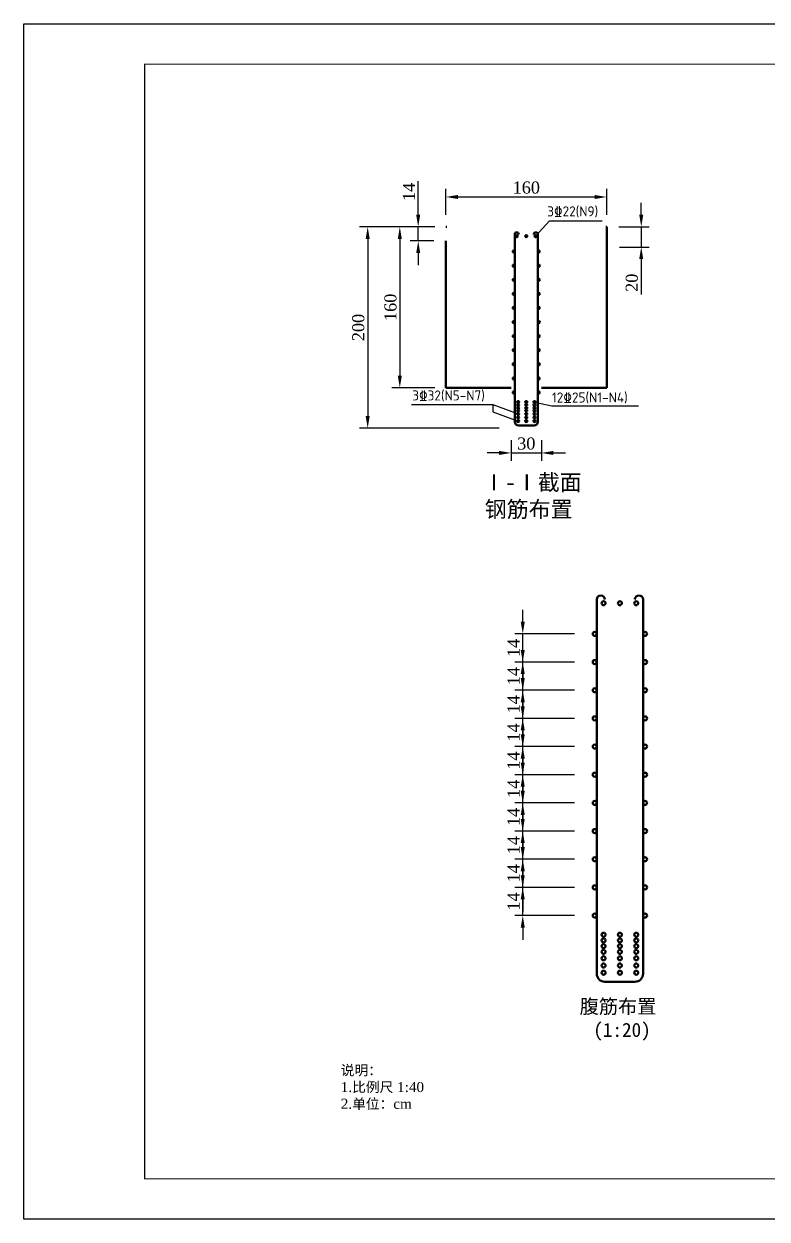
# Model space of a CAD drawing. Header units: millimetres. Extents: x -13981 to -5210, y -1943 to 2439.
# Drawn here: x -6696.3 to -6511.5, y 1072.5 to 1369.5 of the extents above; entities that cross this region are included whole.
import ezdxf

# ---------------------------------------------------------------- set-up
doc = ezdxf.new("R2010")
doc.units = ezdxf.units.MM
doc.layers.get('0').update_dxf_attribs({"lineweight": 50})
doc.layers.add('图层3', color=7, linetype='Continuous', lineweight=50)
doc.layers.add('注释 cm', color=7, linetype='Continuous', lineweight=25)
doc.layers.add('图框', color=7, linetype='Continuous')
doc.styles.get("Standard").update_dxf_attribs({"font": 'times.ttf'})
doc.styles.add('样式 1', font='tssdeng.shx', dxfattribs={"bigfont": 'gbcbig.shx'})
doc.dimstyles.new('副本 CM (1-400)', dxfattribs={"dimtxt": 3, "dimasz": 3, "dimexe": 2, "dimexo": 3, "dimgap": 0.8, "dimtad": 1, "dimdec": 1, "dimlfac": 4, "dimdsep": 46, "dimtxsty": 'Standard', "dimcen": 2.5, "dimadec": 0, "dimazin": 0, "dimtfac": 1, "dimtdec": 1, "dimtmove": 0, "dimatfit": 3, "dimfxl": 1, "dimarcsym": 0})
doc.dimstyles.new('副本CM 1-200', dxfattribs={"dimtxt": 3, "dimasz": 3, "dimexe": 2, "dimexo": 5, "dimgap": 0.8, "dimtad": 1, "dimdec": 1, "dimlfac": 2, "dimdsep": 46, "dimtxsty": 'Standard', "dimcen": 2.5, "dimadec": 0, "dimazin": 0, "dimtfac": 1, "dimtdec": 1, "dimtmove": 0, "dimatfit": 3, "dimfxl": 1, "dimarcsym": 0})

# ---------------------------------------------------------------- blocks, each defined once
blk = doc.blocks.new('*D99')
at = {"layer": '注释 cm', "color": 0, "lineweight": -2, "transparency": 16777216}
for p, q in [((-6598.29, 1322.07), (-6598.29, 1330.43)), ((-6594.17, 1319.07), (-6600.29, 1319.07)), ((-6598.29, 1315.57), (-6598.29, 1319.07)), ((-6594.42, 1315.57), (-6600.29, 1315.57)), ((-6598.29, 1312.57), (-6598.29, 1309.57))]:
    blk.add_line(p, q, dxfattribs=at)
at = {"layer": '注释 cm', "color": 0, "transparency": 16777216}
for points in [[(-6598.79, 1322.07), (-6597.79, 1322.07), (-6598.29, 1319.07)], [(-6598.79, 1312.57), (-6597.79, 1312.57), (-6598.29, 1315.57)]]:
    blk.add_solid(points, dxfattribs=at)
at = {"layer": '注释 cm', "color": 0, "transparency": 16777216, "insert": (-6600.59, 1327.75), "char_height": 3, "attachment_point": 5, "rotation": 90}
blk.add_mtext('14', dxfattribs=at)
blk = doc.blocks.new('*D100')
at = {"layer": '注释 cm', "color": 0, "lineweight": -2, "transparency": 16777216}
for p, q in [((-6594.17, 1319.07), (-6604.86, 1319.07)), ((-6602.86, 1316.07), (-6602.86, 1282.07)), ((-6594.17, 1279.07), (-6604.86, 1279.07))]:
    blk.add_line(p, q, dxfattribs=at)
at = {"layer": '注释 cm', "color": 0, "transparency": 16777216}
for points in [[(-6603.36, 1316.07), (-6602.36, 1316.07), (-6602.86, 1319.07)], [(-6603.36, 1282.07), (-6602.36, 1282.07), (-6602.86, 1279.07)]]:
    blk.add_solid(points, dxfattribs=at)
at = {"layer": '注释 cm', "color": 0, "transparency": 16777216, "insert": (-6605.18, 1299.07), "char_height": 3, "attachment_point": 5, "rotation": 90}
blk.add_mtext('160', dxfattribs=at)
blk = doc.blocks.new('*D101')
at = {"layer": '注释 cm', "color": 0, "lineweight": -2, "transparency": 16777216}
for p, q in [((-6594.29, 1319.07), (-6612.85, 1319.07)), ((-6610.85, 1316.07), (-6610.85, 1272.07)), ((-6578.17, 1269.07), (-6612.85, 1269.07))]:
    blk.add_line(p, q, dxfattribs=at)
at = {"layer": '注释 cm', "color": 0, "transparency": 16777216}
for points in [[(-6611.35, 1316.07), (-6610.35, 1316.07), (-6610.85, 1319.07)], [(-6611.35, 1272.07), (-6610.35, 1272.07), (-6610.85, 1269.07)]]:
    blk.add_solid(points, dxfattribs=at)
at = {"layer": '注释 cm', "color": 0, "transparency": 16777216, "insert": (-6613.17, 1294.07), "char_height": 3, "attachment_point": 5, "rotation": 90}
blk.add_mtext('200', dxfattribs=at)
blk = doc.blocks.new('*D102')
at = {"layer": '注释 cm', "color": 0, "lineweight": -2, "transparency": 16777216}
for p, q in [((-6591.42, 1322.07), (-6591.42, 1328.5)), ((-6551.42, 1322.07), (-6551.42, 1328.5)), ((-6588.42, 1326.5), (-6554.42, 1326.5))]:
    blk.add_line(p, q, dxfattribs=at)
at = {"layer": '注释 cm', "color": 0, "transparency": 16777216}
for points in [[(-6588.42, 1327), (-6588.42, 1326), (-6591.42, 1326.5)], [(-6554.42, 1327), (-6554.42, 1326), (-6551.42, 1326.5)]]:
    blk.add_solid(points, dxfattribs=at)
at = {"layer": '注释 cm', "color": 0, "transparency": 16777216, "insert": (-6571.42, 1328.83), "char_height": 3, "attachment_point": 5}
blk.add_mtext('160', dxfattribs=at)
blk = doc.blocks.new('*D103')
at = {"layer": '注释 cm', "color": 0, "lineweight": -2, "transparency": 16777216}
for p, q in [((-6575.17, 1266.07), (-6575.17, 1260.9)), ((-6567.67, 1266.07), (-6567.67, 1260.9)), ((-6578.17, 1262.9), (-6581.17, 1262.9)), ((-6575.17, 1262.9), (-6567.67, 1262.9)), ((-6564.67, 1262.9), (-6561.67, 1262.9))]:
    blk.add_line(p, q, dxfattribs=at)
at = {"layer": '注释 cm', "color": 0, "transparency": 16777216}
for points in [[(-6578.17, 1263.4), (-6578.17, 1262.4), (-6575.17, 1262.9)], [(-6564.67, 1263.4), (-6564.67, 1262.4), (-6567.67, 1262.9)]]:
    blk.add_solid(points, dxfattribs=at)
at = {"layer": '注释 cm', "color": 0, "transparency": 16777216, "insert": (-6571.42, 1265.22), "char_height": 3, "attachment_point": 5}
blk.add_mtext('30', dxfattribs=at)
blk = doc.blocks.new('*D104')
at = {"layer": '注释 cm', "color": 0, "lineweight": -2, "transparency": 16777216}
for p, q in [((-6542.84, 1322.07), (-6542.84, 1325.07)), ((-6548.42, 1319.07), (-6540.84, 1319.07)), ((-6542.84, 1319.07), (-6542.84, 1314.07)), ((-6548.28, 1314.07), (-6540.84, 1314.07)), ((-6542.84, 1311.07), (-6542.84, 1302.3))]:
    blk.add_line(p, q, dxfattribs=at)
at = {"layer": '注释 cm', "color": 0, "transparency": 16777216}
for points in [[(-6543.34, 1322.07), (-6542.34, 1322.07), (-6542.84, 1319.07)], [(-6543.34, 1311.07), (-6542.34, 1311.07), (-6542.84, 1314.07)]]:
    blk.add_solid(points, dxfattribs=at)
at = {"layer": '注释 cm', "color": 0, "transparency": 16777216, "insert": (-6545.17, 1305.18), "char_height": 3, "attachment_point": 5, "rotation": 90}
blk.add_mtext('20', dxfattribs=at)
blk = doc.blocks.new('*D148')
at = {"layer": '注释 cm', "color": 0, "lineweight": -2, "transparency": 16777216}
for p, q in [((-6572.3, 1157.94), (-6572.3, 1160.94)), ((-6559.41, 1154.94), (-6574.3, 1154.94)), ((-6572.3, 1147.94), (-6572.3, 1154.94)), ((-6559.41, 1147.94), (-6574.3, 1147.94)), ((-6572.3, 1144.94), (-6572.3, 1141.94))]:
    blk.add_line(p, q, dxfattribs=at)
at = {"layer": '注释 cm', "color": 0, "transparency": 16777216}
for points in [[(-6572.8, 1157.94), (-6571.8, 1157.94), (-6572.3, 1154.94)], [(-6572.8, 1144.94), (-6571.8, 1144.94), (-6572.3, 1147.94)]]:
    blk.add_solid(points, dxfattribs=at)
at = {"layer": '注释 cm', "color": 0, "transparency": 16777216, "insert": (-6574.6, 1151.44), "char_height": 3, "attachment_point": 5, "rotation": 90}
blk.add_mtext('14', dxfattribs=at)
blk = doc.blocks.new('*D149')
at = {"layer": '注释 cm', "color": 0, "lineweight": -2, "transparency": 16777216}
for p, q in [((-6572.3, 1164.94), (-6572.3, 1167.94)), ((-6559.41, 1161.94), (-6574.3, 1161.94)), ((-6572.3, 1154.94), (-6572.3, 1161.94)), ((-6559.41, 1154.94), (-6574.3, 1154.94)), ((-6572.3, 1151.94), (-6572.3, 1148.94))]:
    blk.add_line(p, q, dxfattribs=at)
at = {"layer": '注释 cm', "color": 0, "transparency": 16777216}
for points in [[(-6572.8, 1164.94), (-6571.8, 1164.94), (-6572.3, 1161.94)], [(-6572.8, 1151.94), (-6571.8, 1151.94), (-6572.3, 1154.94)]]:
    blk.add_solid(points, dxfattribs=at)
at = {"layer": '注释 cm', "color": 0, "transparency": 16777216, "insert": (-6574.6, 1158.44), "char_height": 3, "attachment_point": 5, "rotation": 90}
blk.add_mtext('14', dxfattribs=at)
blk = doc.blocks.new('*D150')
at = {"layer": '注释 cm', "color": 0, "lineweight": -2, "transparency": 16777216}
for p, q in [((-6572.3, 1171.94), (-6572.3, 1174.94)), ((-6559.41, 1168.94), (-6574.3, 1168.94)), ((-6572.3, 1161.94), (-6572.3, 1168.94)), ((-6559.41, 1161.94), (-6574.3, 1161.94)), ((-6572.3, 1158.94), (-6572.3, 1155.94))]:
    blk.add_line(p, q, dxfattribs=at)
at = {"layer": '注释 cm', "color": 0, "transparency": 16777216}
for points in [[(-6572.8, 1171.94), (-6571.8, 1171.94), (-6572.3, 1168.94)], [(-6572.8, 1158.94), (-6571.8, 1158.94), (-6572.3, 1161.94)]]:
    blk.add_solid(points, dxfattribs=at)
at = {"layer": '注释 cm', "color": 0, "transparency": 16777216, "insert": (-6574.6, 1165.44), "char_height": 3, "attachment_point": 5, "rotation": 90}
blk.add_mtext('14', dxfattribs=at)
blk = doc.blocks.new('*D151')
at = {"layer": '注释 cm', "color": 0, "lineweight": -2, "transparency": 16777216}
for p, q in [((-6572.3, 1178.94), (-6572.3, 1181.94)), ((-6559.41, 1175.94), (-6574.3, 1175.94)), ((-6572.3, 1168.94), (-6572.3, 1175.94)), ((-6559.41, 1168.94), (-6574.3, 1168.94)), ((-6572.3, 1165.94), (-6572.3, 1162.94))]:
    blk.add_line(p, q, dxfattribs=at)
at = {"layer": '注释 cm', "color": 0, "transparency": 16777216}
for points in [[(-6572.8, 1178.94), (-6571.8, 1178.94), (-6572.3, 1175.94)], [(-6572.8, 1165.94), (-6571.8, 1165.94), (-6572.3, 1168.94)]]:
    blk.add_solid(points, dxfattribs=at)
at = {"layer": '注释 cm', "color": 0, "transparency": 16777216, "insert": (-6574.6, 1172.44), "char_height": 3, "attachment_point": 5, "rotation": 90}
blk.add_mtext('14', dxfattribs=at)
blk = doc.blocks.new('*D152')
at = {"layer": '注释 cm', "color": 0, "lineweight": -2, "transparency": 16777216}
for p, q in [((-6572.3, 1185.94), (-6572.3, 1188.94)), ((-6559.41, 1182.94), (-6574.3, 1182.94)), ((-6572.3, 1175.94), (-6572.3, 1182.94)), ((-6559.41, 1175.94), (-6574.3, 1175.94)), ((-6572.3, 1172.94), (-6572.3, 1169.94))]:
    blk.add_line(p, q, dxfattribs=at)
at = {"layer": '注释 cm', "color": 0, "transparency": 16777216}
for points in [[(-6572.8, 1185.94), (-6571.8, 1185.94), (-6572.3, 1182.94)], [(-6572.8, 1172.94), (-6571.8, 1172.94), (-6572.3, 1175.94)]]:
    blk.add_solid(points, dxfattribs=at)
at = {"layer": '注释 cm', "color": 0, "transparency": 16777216, "insert": (-6574.6, 1179.44), "char_height": 3, "attachment_point": 5, "rotation": 90}
blk.add_mtext('14', dxfattribs=at)
blk = doc.blocks.new('*D153')
at = {"layer": '注释 cm', "color": 0, "lineweight": -2, "transparency": 16777216}
for p, q in [((-6572.3, 1192.94), (-6572.3, 1195.94)), ((-6559.41, 1189.94), (-6574.3, 1189.94)), ((-6572.3, 1182.94), (-6572.3, 1189.94)), ((-6559.41, 1182.94), (-6574.3, 1182.94)), ((-6572.3, 1179.94), (-6572.3, 1176.94))]:
    blk.add_line(p, q, dxfattribs=at)
at = {"layer": '注释 cm', "color": 0, "transparency": 16777216}
for points in [[(-6572.8, 1192.94), (-6571.8, 1192.94), (-6572.3, 1189.94)], [(-6572.8, 1179.94), (-6571.8, 1179.94), (-6572.3, 1182.94)]]:
    blk.add_solid(points, dxfattribs=at)
at = {"layer": '注释 cm', "color": 0, "transparency": 16777216, "insert": (-6574.6, 1186.44), "char_height": 3, "attachment_point": 5, "rotation": 90}
blk.add_mtext('14', dxfattribs=at)
blk = doc.blocks.new('*D154')
at = {"layer": '注释 cm', "color": 0, "lineweight": -2, "transparency": 16777216}
for p, q in [((-6572.3, 1199.94), (-6572.3, 1202.94)), ((-6559.41, 1196.94), (-6574.3, 1196.94)), ((-6572.3, 1189.94), (-6572.3, 1196.94)), ((-6559.41, 1189.94), (-6574.3, 1189.94)), ((-6572.3, 1186.94), (-6572.3, 1183.94))]:
    blk.add_line(p, q, dxfattribs=at)
at = {"layer": '注释 cm', "color": 0, "transparency": 16777216}
for points in [[(-6572.8, 1199.94), (-6571.8, 1199.94), (-6572.3, 1196.94)], [(-6572.8, 1186.94), (-6571.8, 1186.94), (-6572.3, 1189.94)]]:
    blk.add_solid(points, dxfattribs=at)
at = {"layer": '注释 cm', "color": 0, "transparency": 16777216, "insert": (-6574.6, 1193.44), "char_height": 3, "attachment_point": 5, "rotation": 90}
blk.add_mtext('14', dxfattribs=at)
blk = doc.blocks.new('*D155')
at = {"layer": '注释 cm', "color": 0, "lineweight": -2, "transparency": 16777216}
for p, q in [((-6572.3, 1206.94), (-6572.3, 1209.94)), ((-6559.41, 1203.94), (-6574.3, 1203.94)), ((-6572.3, 1196.94), (-6572.3, 1203.94)), ((-6559.41, 1196.94), (-6574.3, 1196.94)), ((-6572.3, 1193.94), (-6572.3, 1190.94))]:
    blk.add_line(p, q, dxfattribs=at)
at = {"layer": '注释 cm', "color": 0, "transparency": 16777216}
for points in [[(-6572.8, 1206.94), (-6571.8, 1206.94), (-6572.3, 1203.94)], [(-6572.8, 1193.94), (-6571.8, 1193.94), (-6572.3, 1196.94)]]:
    blk.add_solid(points, dxfattribs=at)
at = {"layer": '注释 cm', "color": 0, "transparency": 16777216, "insert": (-6574.6, 1200.44), "char_height": 3, "attachment_point": 5, "rotation": 90}
blk.add_mtext('14', dxfattribs=at)
blk = doc.blocks.new('*D156')
at = {"layer": '注释 cm', "color": 0, "lineweight": -2, "transparency": 16777216}
for p, q in [((-6572.3, 1213.94), (-6572.3, 1216.94)), ((-6559.41, 1210.94), (-6574.3, 1210.94)), ((-6572.3, 1203.94), (-6572.3, 1210.94)), ((-6559.41, 1203.94), (-6574.3, 1203.94)), ((-6572.3, 1200.94), (-6572.3, 1197.94))]:
    blk.add_line(p, q, dxfattribs=at)
at = {"layer": '注释 cm', "color": 0, "transparency": 16777216}
for points in [[(-6572.8, 1213.94), (-6571.8, 1213.94), (-6572.3, 1210.94)], [(-6572.8, 1200.94), (-6571.8, 1200.94), (-6572.3, 1203.94)]]:
    blk.add_solid(points, dxfattribs=at)
at = {"layer": '注释 cm', "color": 0, "transparency": 16777216, "insert": (-6574.6, 1207.44), "char_height": 3, "attachment_point": 5, "rotation": 90}
blk.add_mtext('14', dxfattribs=at)
blk = doc.blocks.new('*D157')
at = {"layer": '注释 cm', "color": 0, "lineweight": -2, "transparency": 16777216}
for p, q in [((-6572.3, 1220.94), (-6572.3, 1223.94)), ((-6559.41, 1217.94), (-6574.3, 1217.94)), ((-6572.3, 1210.94), (-6572.3, 1217.94)), ((-6559.41, 1210.94), (-6574.3, 1210.94)), ((-6572.3, 1207.94), (-6572.3, 1204.94))]:
    blk.add_line(p, q, dxfattribs=at)
at = {"layer": '注释 cm', "color": 0, "transparency": 16777216}
for points in [[(-6572.8, 1220.94), (-6571.8, 1220.94), (-6572.3, 1217.94)], [(-6572.8, 1207.94), (-6571.8, 1207.94), (-6572.3, 1210.94)]]:
    blk.add_solid(points, dxfattribs=at)
at = {"layer": '注释 cm', "color": 0, "transparency": 16777216, "insert": (-6574.6, 1214.44), "char_height": 3, "attachment_point": 5, "rotation": 90}
blk.add_mtext('14', dxfattribs=at)

msp = doc.modelspace()

# ---------------------------------------------------------------- linework, layer by layer
for p, q in [((-6591.4168, 1319.0724), (-6591.1668, 1319.0724)), ((-6551.4168, 1319.0724), (-6551.6668, 1319.0724)), ((-6551.4168, 1319.0724), (-6551.4168, 1315.5724)), ((-6574.2918, 1270.6991), (-6574.2918, 1317.1991)), ((-6568.5418, 1270.6991), (-6568.5418, 1317.1991)), ((-6591.4168, 1315.5724), (-6591.4168, 1279.0724)), ((-6551.4168, 1315.5724), (-6551.4168, 1279.0724)), ((-6591.4168, 1279.0724), (-6576.5061, 1279.0724)), ((-6576.5061, 1279.0724), (-6575.1668, 1279.0724)), ((-6566.3275, 1279.0724), (-6567.6668, 1279.0724)), ((-6551.4168, 1279.0724), (-6566.3275, 1279.0724)), ((-6573.2918, 1269.6991), (-6569.5418, 1269.6991)), ((-6553.893, 1133.4866), (-6553.893, 1226.4866)), ((-6542.393, 1133.4866), (-6542.393, 1226.4866)), ((-6551.893, 1131.4866), (-6544.393, 1131.4866))]:
    msp.add_line(p, q)
for centre, radius in [((-6573.7468, 1316.7339), 0.25), ((-6571.4168, 1316.7334), 0.25), ((-6569.0868, 1316.7334), 0.25), ((-6574.5492, 1312.9242), 0.25), ((-6568.2844, 1312.9242), 0.25), ((-6574.5492, 1309.4242), 0.25), ((-6568.2844, 1309.4242), 0.25), ((-6574.5492, 1305.9242), 0.25), ((-6568.2844, 1305.9242), 0.25), ((-6574.5492, 1302.4242), 0.25), ((-6568.2844, 1302.4242), 0.25), ((-6574.5492, 1298.9242), 0.25), ((-6568.2844, 1298.9242), 0.25), ((-6574.5492, 1295.4242), 0.25), ((-6574.5492, 1295.4242), 0.25), ((-6568.2844, 1295.4242), 0.25), ((-6568.2844, 1295.4242), 0.25), ((-6574.5492, 1291.9242), 0.25), ((-6568.2844, 1291.9242), 0.25), ((-6574.5492, 1288.4242), 0.25), ((-6568.2844, 1288.4242), 0.25), ((-6574.5492, 1284.9242), 0.25), ((-6568.2844, 1284.9242), 0.25), ((-6574.5492, 1281.4242), 0.25), ((-6568.2844, 1281.4242), 0.25), ((-6574.5492, 1277.9242), 0.25), ((-6568.2844, 1277.9242), 0.25), ((-6573.4468, 1275.5449), 0.25), ((-6573.4468, 1274.8349), 0.25), ((-6573.4468, 1274.1249), 0.25), ((-6571.4168, 1275.5449), 0.25), ((-6571.4168, 1274.8349), 0.25), ((-6571.4168, 1274.1249), 0.25), ((-6569.3868, 1275.5449), 0.25), ((-6569.3868, 1274.8349), 0.25), ((-6569.3868, 1274.1249), 0.25), ((-6573.4468, 1273.4149), 0.25), ((-6573.4468, 1272.6124), 0.25), ((-6573.4468, 1271.7174), 0.25), ((-6571.4168, 1273.4149), 0.25), ((-6571.4168, 1272.6124), 0.25), ((-6571.4168, 1271.7174), 0.25), ((-6569.3868, 1273.4149), 0.25), ((-6569.3868, 1272.6124), 0.25), ((-6569.3868, 1271.7174), 0.25), ((-6573.4468, 1270.8224), 0.25), ((-6571.4168, 1270.8224), 0.25), ((-6569.3868, 1270.8224), 0.25), ((-6552.203, 1225.5553), 0.5), ((-6548.143, 1225.5553), 0.5), ((-6544.083, 1225.5553), 0.5), ((-6554.4078, 1217.9369), 0.5), ((-6541.8782, 1217.9369), 0.5), ((-6554.4078, 1210.9369), 0.5), ((-6541.8782, 1210.9369), 0.5), ((-6554.4078, 1203.9369), 0.5), ((-6541.8782, 1203.9369), 0.5), ((-6554.4078, 1196.9369), 0.5), ((-6541.8782, 1196.9369), 0.5), ((-6554.4078, 1189.9369), 0.5), ((-6541.8782, 1189.9369), 0.5), ((-6554.4078, 1182.9369), 0.5), ((-6554.4078, 1182.9369), 0.5), ((-6541.8782, 1182.9369), 0.5), ((-6541.8782, 1182.9369), 0.5), ((-6554.4078, 1175.9369), 0.5), ((-6541.8782, 1175.9369), 0.5), ((-6554.4078, 1168.9369), 0.5), ((-6541.8782, 1168.9369), 0.5), ((-6554.4078, 1161.9369), 0.5), ((-6541.8782, 1161.9369), 0.5), ((-6554.4078, 1154.9369), 0.5), ((-6541.8782, 1154.9369), 0.5), ((-6554.4078, 1147.9369), 0.5), ((-6541.8782, 1147.9369), 0.5), ((-6552.203, 1143.1782), 0.5), ((-6548.143, 1143.1782), 0.5), ((-6544.083, 1143.1782), 0.5), ((-6552.203, 1141.7582), 0.5), ((-6552.203, 1140.3382), 0.5), ((-6548.143, 1141.7582), 0.5), ((-6548.143, 1140.3382), 0.5), ((-6544.083, 1141.7582), 0.5), ((-6544.083, 1140.3382), 0.5), ((-6552.203, 1138.9182), 0.5), ((-6552.203, 1137.3132), 0.5), ((-6548.143, 1138.9182), 0.5), ((-6548.143, 1137.3132), 0.5), ((-6544.083, 1138.9182), 0.5), ((-6544.083, 1137.3132), 0.5), ((-6552.203, 1135.5232), 0.5), ((-6548.143, 1135.5232), 0.5), ((-6544.083, 1135.5232), 0.5), ((-6552.203, 1133.7332), 0.5), ((-6548.143, 1133.7332), 0.5), ((-6544.083, 1133.7332), 0.5)]:
    msp.add_circle(centre, radius)
for centre, radius, start, end in [((-6573.7918, 1317.1991), 0.5, 90, 180), ((-6573.7918, 1317.1991), 0.5, 0, 90), ((-6569.0418, 1317.1991), 0.5, 90, 180), ((-6569.0418, 1317.1991), 0.5, 0, 90), ((-6573.2918, 1270.6991), 1, 180, 270), ((-6569.5418, 1270.6991), 1, 270, 0), ((-6552.893, 1226.4866), 1, 90, 180), ((-6552.893, 1226.4866), 1, 0, 90), ((-6543.393, 1226.4866), 1, 90, 180), ((-6543.393, 1226.4866), 1, 0, 90), ((-6551.893, 1133.4866), 2, 180, 270), ((-6544.393, 1133.4866), 2, 270, 0)]:
    msp.add_arc(centre, radius, start, end)
at = {"layer": '图框', "ltscale": 3}
msp.add_lwpolyline([(-6696.325, 1369.5095), (-6276.325, 1369.5095), (-6276.325, 1072.5095), (-6696.325, 1072.5095)], close=True, dxfattribs=at)
at = {"layer": '图框', "ltscale": 3, "const_width": 0.32}
msp.add_lwpolyline([(-6666.325, 1082.5095), (-6286.325, 1082.5095), (-6286.325, 1359.5095), (-6666.325, 1359.5095)], close=True, dxfattribs=at)
at = {"layer": '注释 cm'}
for p, q in [((-6569.0868, 1316.7334), (-6565.6267, 1320.5415)), ((-6565.6267, 1320.5415), (-6552.5388, 1320.5415)), ((-6599.9268, 1274.9319), (-6579.7251, 1274.9319)), ((-6579.7251, 1274.9319), (-6573.4468, 1272.6124)), ((-6579.7251, 1274.9319), (-6579.7251, 1273.1419)), ((-6569.3868, 1275.5449), (-6565.047, 1274.563)), ((-6565.047, 1274.563), (-6543.5233, 1274.563)), ((-6579.7251, 1273.1419), (-6573.4468, 1270.8224))]:
    msp.add_line(p, q, dxfattribs=at)

# ---------------------------------------------------------------- texts
at = {"insert": (-6564.5772, 1127.1076), "char_height": 3.5, "attachment_point": 1}
msp.add_mtext_dynamic_manual_height_columns('\\pi6.4145;{\\fSimSun|b0|i0|c134|p2;腹筋布置\\fSimSun|b0|i0|c0|p2; \\P\\pi9.8168;(1:20)}', width=32.479935, gutter_width=12.5, heights=[0], dxfattribs=at)
at = {"layer": '图层3', "insert": (-6604.4247, 1257.5801), "char_height": 4, "attachment_point": 1}
msp.add_mtext_dynamic_manual_height_columns('\\pi22.233;{\\fSimSun|b0|i0|c134|p2;Ⅰ-Ⅰ截面\\fSimSun|b0|i0|c0|p2;\\P\\pi22.691;\\fSimSun|b0|i0|c134|p2;钢筋布置}', width=67.884129, gutter_width=40, heights=[0], dxfattribs=at)
at = {"layer": '注释 cm', "style": '样式 1'}
for s, p in [('3%%13222(N9)', (-6566.2163, 1321.6786)), ('3%%13232(N5-N7)', (-6599.7667, 1275.9295)), ('12%%13225(N1-N4)', (-6565.0269, 1275.428))]:
    msp.add_text(s, height=2.5, dxfattribs=at).set_placement(p)
at = {"layer": '注释 cm', "insert": (-6617.5447, 1110.7509), "char_height": 2.5, "attachment_point": 1}
msp.add_mtext_dynamic_manual_height_columns('{\\fSimSun|b0|i0|c134|p2;说明：}\\P1.{\\fSimSun|b0|i0|c134|p2;比例尺} 1:40\\P2.{\\fSimSun|b0|i0|c134|p2;单位：}cm', width=116.940599, gutter_width=12.5, heights=[0], dxfattribs=at)

# ---------------------------------------------------------------- dimensions: what is measured, and where the dimension line sits
at = {"layer": '注释 cm'}
for base, p1, p2, angle, dimstyle, picture, middle in [((-6551.4168, 1326.4997), (-6591.4168, 1319.0724), (-6551.4168, 1319.0724), 180, '副本 CM (1-400)', '*D102', (-6571.4168, 1328.8256)), ((-6542.8422, 1314.0724), (-6551.4168, 1319.0724), (-6551.2783, 1314.0724), 90, '副本 CM (1-400)', '*D104', (-6545.1682, 1305.184)), ((-6610.8452, 1269.0724), (-6591.2918, 1319.0724), (-6575.1668, 1269.0724), 270, '副本 CM (1-400)', '*D101', (-6613.1711, 1294.0724)), ((-6602.858, 1279.0724), (-6591.1668, 1319.0724), (-6591.1668, 1279.0724), 90, '副本 CM (1-400)', '*D100', (-6605.184, 1299.0724)), ((-6572.3016, 1217.9369), (-6554.4078, 1210.9369), (-6554.4078, 1217.9369), 270, '副本CM 1-200', '*D157', (-6574.6016, 1214.4369)), ((-6572.3016, 1210.9369), (-6554.4078, 1203.9369), (-6554.4078, 1210.9369), 270, '副本CM 1-200', '*D156', (-6574.6016, 1207.4369)), ((-6572.3016, 1203.9369), (-6554.4078, 1196.9369), (-6554.4078, 1203.9369), 270, '副本CM 1-200', '*D155', (-6574.6016, 1200.4369)), ((-6572.3016, 1196.9369), (-6554.4078, 1189.9369), (-6554.4078, 1196.9369), 270, '副本CM 1-200', '*D154', (-6574.6016, 1193.4369)), ((-6572.3016, 1189.9369), (-6554.4078, 1182.9369), (-6554.4078, 1189.9369), 270, '副本CM 1-200', '*D153', (-6574.6016, 1186.4369)), ((-6572.3016, 1182.9369), (-6554.4078, 1175.9369), (-6554.4078, 1182.9369), 270, '副本CM 1-200', '*D152', (-6574.6016, 1179.4369)), ((-6572.3016, 1175.9369), (-6554.4078, 1168.9369), (-6554.4078, 1175.9369), 270, '副本CM 1-200', '*D151', (-6574.6016, 1172.4369)), ((-6572.3016, 1168.9369), (-6554.4078, 1161.9369), (-6554.4078, 1168.9369), 270, '副本CM 1-200', '*D150', (-6574.6016, 1165.4369)), ((-6572.3016, 1161.9369), (-6554.4078, 1154.9369), (-6554.4078, 1161.9369), 270, '副本CM 1-200', '*D149', (-6574.6016, 1158.4369)), ((-6572.3016, 1154.9369), (-6554.4078, 1147.9369), (-6554.4078, 1154.9369), 270, '副本CM 1-200', '*D148', (-6574.6016, 1151.4369))]:
    dim = msp.add_linear_dim(base=base, p1=p1, p2=p2, angle=angle, dimstyle=dimstyle, dxfattribs=at)
    dim.commit()
    dim.dimension.update_dxf_attribs({"geometry": picture, "text_midpoint": middle})
dim = msp.add_linear_dim(base=(-6598.2855, 1315.5724), p1=(-6591.1668, 1319.0724), p2=(-6591.4168, 1315.5724), angle=90, dimstyle='副本 CM (1-400)', dxfattribs=at)
dim.commit()
dim.dimension.update_dxf_attribs({"geometry": '*D99', "text_midpoint": (-6598.2855, 1327.7509), "dimtype": 160})
dim = msp.add_linear_dim(base=(-6567.6668, 1262.8966), p1=(-6575.1668, 1269.0724), p2=(-6567.6668, 1269.0724), dimstyle='副本 CM (1-400)', dxfattribs=at)
dim.commit()
dim.dimension.update_dxf_attribs({"geometry": '*D103', "text_midpoint": (-6571.4168, 1265.2225)})

doc.saveas('drawing.dxf')
